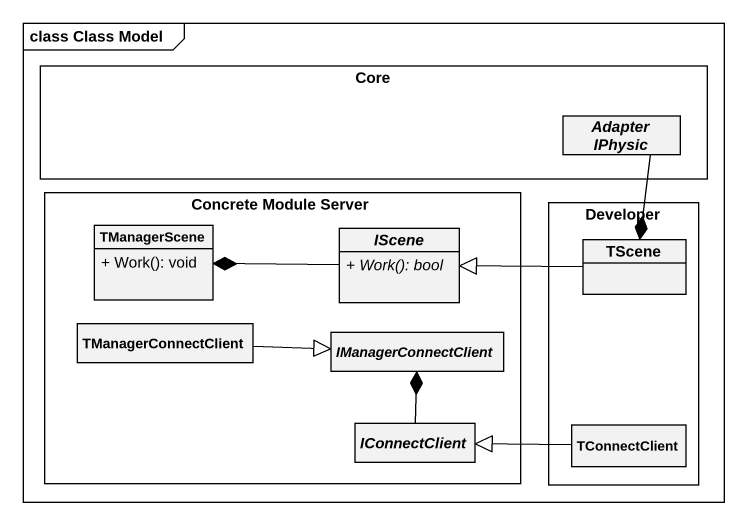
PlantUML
@startuml
mainframe class Class Model
hide circle
hide empty members
skinparam classAttributeIconSize 0
rectangle Core {
  abstract class "Adapter IPhysic" as Adapter_IPhysic
}
rectangle "Concrete Module Server" as Concrete_Module_Server {
  class TManagerScene {
    + Work(): void
  }
  abstract class IScene {
    {abstract} + Work(): bool
  }
  class TManagerConnectClient
  abstract class IManagerConnectClient
  abstract class IConnectClient
}
rectangle Developer {
  class TScene
  class TConnectClient
}
Adapter_IPhysic --* TScene
IScene -left-* TManagerScene
TScene -left-|> IScene
TManagerConnectClient -right-|> IManagerConnectClient
IConnectClient -up-* IManagerConnectClient
TConnectClient -left-|> IConnectClient
@enduml
